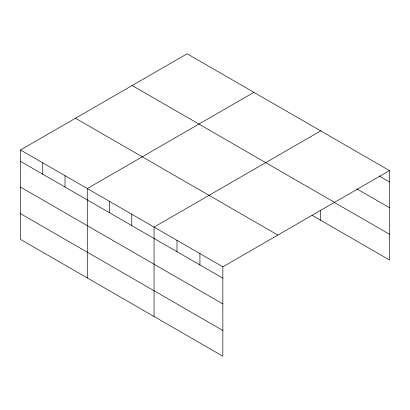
<?xml version="1.0" encoding="UTF-8"?>
<svg xmlns="http://www.w3.org/2000/svg" width="410" height="410" viewBox="0 0 410 410"><rect width="100%" height="100%" fill="white"/><g stroke="black" fill="none" stroke-linecap="round" stroke-linejoin="round"><path stroke-width="0.61" d="M20.5 149.993L222.855 266.823L222.855 356.218L20.5 239.389L20.5 149.993L187.144 53.782L389.5 170.611L389.5 260.007L312.01 215.27M253.923 92.337L87.279 188.549L87.279 277.944M320.697 130.887L154.058 227.099L154.058 316.494M222.855 266.823L389.5 170.611M379.127 175.972L389.5 181.963M356.736 188.805L389.5 207.716M132.153 85.531L334.509 202.361M334.35 202.412L389.5 234.253M75.491 118.244L277.847 235.073M20.5 161.345L222.855 278.175M20.5 187.098L222.855 303.928M20.5 213.636L222.855 330.465M320.697 210.233L320.697 220.283M199.921 253.58L199.921 264.932M176.987 240.342L176.987 251.694M131.794 214.251L131.794 225.602M109.537 201.397L109.537 212.749M65.021 175.695L65.021 187.047M42.758 162.842L42.758 174.199"/></g></svg>
